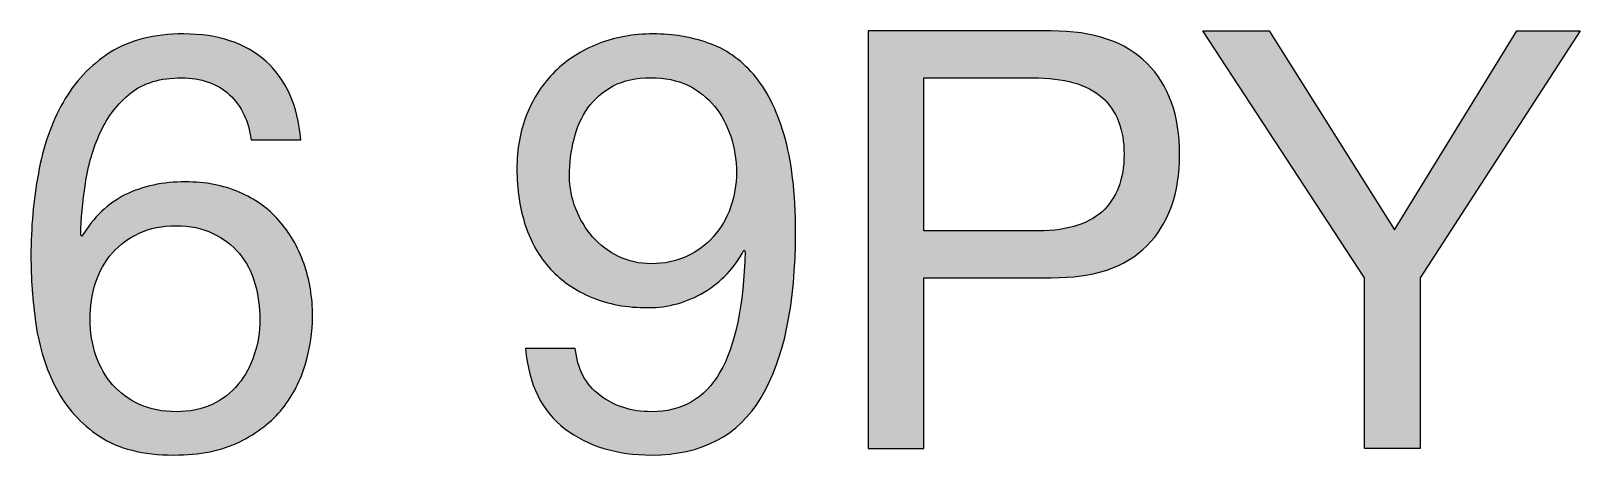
# Paper-space layout 'A0mask' of a CAD drawing. Extents: x 0 to 1153, y 0 to 810.
# Drawn here: x 1014.89 to 1025.8, y 59.16 to 62.15 of the extents above; entities that cross this region are included whole.
import ezdxf
from ezdxf.enums import TextEntityAlignment as Align

# ---------------------------------------------------------------- set-up
doc = ezdxf.new("R2010")
doc.units = 0
doc.layers.get('0').update_dxf_attribs({"linetype": 'CONTINUOUS'})
doc.layers.get('Defpoints').update_dxf_attribs({"linetype": 'CONTINUOUS'})
doc.layers.add('JPP_Mask', color=7, linetype='CONTINUOUS')
doc.styles.add('JPP', font='arial.ttf')

# ---------------------------------------------------------------- blocks, each defined once
blk = doc.blocks.new('A0mask')
at = {"true_color": 0x004a91}
h = blk.add_hatch(color=154, dxfattribs=at)
edge = h.paths.add_edge_path()
edge.add_spline(control_points=[(1021.867, 60.413), (1021.988, 60.413), (1022.075, 60.413), (1022.075, 60.413), (1022.372, 60.41), (1022.597, 60.485), (1022.749, 60.639), (1022.901, 60.793), (1022.978, 61.007), (1022.978, 61.282), (1022.978, 61.556), (1022.901, 61.77), (1022.749, 61.922)], knot_values=[1, 1, 1, 1, 1.312544, 1.312544, 1.312544, 2.312544, 2.312544, 2.312544, 3.312544, 3.312544, 3.312544, 4.312544, 4.312544, 4.312544, 4.312544], degree=3, periodic=0)
edge.add_spline(control_points=[(1022.749, 61.922), (1022.597, 62.075), (1022.372, 62.151), (1022.075, 62.151)], knot_values=[0, 0, 0, 0, 1, 1, 1, 1], degree=3, periodic=0)
edge.add_spline(control_points=[(1022.075, 62.151), (1022.075, 62.151), (1021.949, 62.151), (1021.776, 62.151)], knot_values=[8.687456, 8.687456, 8.687456, 8.687456, 9, 9, 9, 9], degree=3, periodic=0)
edge.add_spline(control_points=[(1021.776, 62.151), (1021.603, 62.151), (1021.383, 62.151), (1021.194, 62.151)], knot_values=[8.374962, 8.374962, 8.374962, 8.374962, 8.687456, 8.687456, 8.687456, 8.687456], degree=3, periodic=0)
edge.add_spline(control_points=[(1021.194, 62.151), (1021.099, 62.151), (1021.013, 62.151), (1020.944, 62.151)], knot_values=[8.218716, 8.218716, 8.218716, 8.218716, 8.374963, 8.374963, 8.374963, 8.374963], degree=3, periodic=0)
edge.add_spline(control_points=[(1020.944, 62.151), (1020.875, 62.151), (1020.824, 62.151), (1020.8, 62.151)], knot_values=[8.062469, 8.062469, 8.062469, 8.062469, 8.218716, 8.218716, 8.218716, 8.218716], degree=3, periodic=0)
edge.add_spline(control_points=[(1020.786, 62.151), (1020.786, 62.151), (1020.786, 62.151), (1020.786, 62.151), (1020.786, 62.151), (1020.786, 62.151), (1020.786, 62.151)], knot_values=[7.999756, 7.999756, 7.999756, 7.999756, 8.000581, 8.000581, 8.000581, 8.000824, 8.000824, 8.000824, 8.000824], degree=3, periodic=0)
edge.add_spline(control_points=[(1020.786, 62.149), (1020.786, 62.145), (1020.786, 62.137), (1020.786, 62.125)], knot_values=[7.945284, 7.945284, 7.945284, 7.945284, 7.984345, 7.984345, 7.984345, 7.984345], degree=3, periodic=0)
edge.add_spline(control_points=[(1020.786, 62.125), (1020.786, 62.114), (1020.786, 62.098), (1020.786, 62.078)], knot_values=[7.906222, 7.906222, 7.906222, 7.906222, 7.945284, 7.945284, 7.945284, 7.945284], degree=3, periodic=0)
edge.add_spline(control_points=[(1020.786, 62.078), (1020.786, 62.039), (1020.786, 61.985), (1020.786, 61.92)], knot_values=[7.828098, 7.828098, 7.828098, 7.828098, 7.906222, 7.906222, 7.906222, 7.906222], degree=3, periodic=0)
edge.add_spline(control_points=[(1020.786, 61.92), (1020.786, 61.855), (1020.786, 61.777), (1020.786, 61.691)], knot_values=[7.749975, 7.749975, 7.749975, 7.749975, 7.828098, 7.828098, 7.828098, 7.828098], degree=3, periodic=0)
edge.add_spline(control_points=[(1020.786, 61.691), (1020.786, 61.346), (1020.786, 60.858), (1020.786, 60.406)], knot_values=[7.437481, 7.437481, 7.437481, 7.437481, 7.749975, 7.749975, 7.749975, 7.749975], degree=3, periodic=0)
edge.add_spline(control_points=[(1020.786, 60.406), (1020.786, 59.953), (1020.786, 59.537), (1020.786, 59.336)], knot_values=[7.124987, 7.124987, 7.124987, 7.124987, 7.437481, 7.437481, 7.437481, 7.437481], degree=3, periodic=0)
edge.add_spline(control_points=[(1020.786, 59.336), (1020.786, 59.31), (1020.786, 59.289), (1020.786, 59.271)], knot_values=[7.085926, 7.085926, 7.085926, 7.085926, 7.124987, 7.124987, 7.124987, 7.124987], degree=3, periodic=0)
edge.add_spline(control_points=[(1020.786, 59.271), (1020.786, 59.253), (1020.786, 59.238), (1020.786, 59.228)], knot_values=[7.046864, 7.046864, 7.046864, 7.046864, 7.085926, 7.085926, 7.085926, 7.085926], degree=3, periodic=0)
edge.add_spline(control_points=[(1020.786, 59.209), (1020.786, 59.209), (1020.786, 59.209), (1020.786, 59.209), (1020.786, 59.209), (1020.786, 59.209), (1020.786, 59.209)], knot_values=[6.999258, 6.999258, 6.999258, 6.999258, 6.999583, 6.999583, 6.999583, 7.000326, 7.000326, 7.000326, 7.000326], degree=3, periodic=0)
edge.add_spline(control_points=[(1020.787, 59.209), (1020.789, 59.209), (1020.793, 59.209), (1020.799, 59.209)], knot_values=[6.890617, 6.890617, 6.890617, 6.890617, 6.968741, 6.968741, 6.968741, 6.968741], degree=3, periodic=0)
edge.add_spline(control_points=[(1020.799, 59.209), (1020.805, 59.209), (1020.813, 59.209), (1020.822, 59.209)], knot_values=[6.812494, 6.812494, 6.812494, 6.812494, 6.890617, 6.890617, 6.890617, 6.890617], degree=3, periodic=0)
edge.add_spline(control_points=[(1020.822, 59.209), (1020.841, 59.209), (1020.865, 59.209), (1020.893, 59.209)], knot_values=[6.656247, 6.656247, 6.656247, 6.656247, 6.812494, 6.812494, 6.812494, 6.812494], degree=3, periodic=0)
edge.add_spline(control_points=[(1020.893, 59.209), (1020.921, 59.209), (1020.951, 59.209), (1020.982, 59.209)], knot_values=[6.5, 6.5, 6.5, 6.5, 6.656247, 6.656247, 6.656247, 6.656247], degree=3, periodic=0)
edge.add_spline(control_points=[(1020.982, 59.209), (1021.012, 59.209), (1021.043, 59.209), (1021.071, 59.209)], knot_values=[6.343753, 6.343753, 6.343753, 6.343753, 6.5, 6.5, 6.5, 6.5], degree=3, periodic=0)
edge.add_spline(control_points=[(1021.071, 59.209), (1021.098, 59.209), (1021.123, 59.209), (1021.141, 59.209)], knot_values=[6.187506, 6.187506, 6.187506, 6.187506, 6.343753, 6.343753, 6.343753, 6.343753], degree=3, periodic=0)
edge.add_spline(control_points=[(1021.141, 59.209), (1021.151, 59.209), (1021.158, 59.209), (1021.164, 59.209)], knot_values=[6.109383, 6.109383, 6.109383, 6.109383, 6.187506, 6.187506, 6.187506, 6.187506], degree=3, periodic=0)
edge.add_spline(control_points=[(1021.164, 59.209), (1021.17, 59.209), (1021.175, 59.209), (1021.176, 59.209)], knot_values=[6.031259, 6.031259, 6.031259, 6.031259, 6.109383, 6.109383, 6.109383, 6.109383], degree=3, periodic=0)
edge.add_spline(control_points=[(1021.177, 59.209), (1021.177, 59.209), (1021.177, 59.209), (1021.177, 59.209), (1021.177, 59.209), (1021.177, 59.209), (1021.177, 59.209)], knot_values=[5.999522, 5.999522, 5.999522, 5.999522, 6.000874, 6.000874, 6.000874, 6.001353, 6.001353, 6.001353, 6.001353], degree=3, periodic=0)
edge.add_spline(control_points=[(1021.177, 59.217), (1021.177, 59.221), (1021.177, 59.227), (1021.177, 59.234)], knot_values=[5.914074, 5.914074, 5.914074, 5.914074, 5.953136, 5.953136, 5.953136, 5.953136], degree=3, periodic=0)
edge.add_spline(control_points=[(1021.177, 59.234), (1021.177, 59.242), (1021.177, 59.251), (1021.177, 59.261)], knot_values=[5.875012, 5.875012, 5.875012, 5.875012, 5.914074, 5.914074, 5.914074, 5.914074], degree=3, periodic=0)
edge.add_spline(control_points=[(1021.177, 59.261), (1021.177, 59.343), (1021.177, 59.514), (1021.177, 59.699)], knot_values=[5.562519, 5.562519, 5.562519, 5.562519, 5.875012, 5.875012, 5.875012, 5.875012], degree=3, periodic=0)
edge.add_spline(control_points=[(1021.177, 59.699), (1021.177, 59.884), (1021.177, 60.083), (1021.177, 60.224)], knot_values=[5.250025, 5.250025, 5.250025, 5.250025, 5.562519, 5.562519, 5.562519, 5.562519], degree=3, periodic=0)
edge.add_spline(control_points=[(1021.177, 60.224), (1021.177, 60.26), (1021.177, 60.291), (1021.177, 60.318)], knot_values=[5.171902, 5.171902, 5.171902, 5.171902, 5.250025, 5.250025, 5.250025, 5.250025], degree=3, periodic=0)
edge.add_spline(control_points=[(1021.177, 60.318), (1021.177, 60.345), (1021.177, 60.367), (1021.177, 60.383)], knot_values=[5.093778, 5.093778, 5.093778, 5.093778, 5.171902, 5.171902, 5.171902, 5.171902], degree=3, periodic=0)
edge.add_spline(control_points=[(1021.177, 60.383), (1021.177, 60.391), (1021.177, 60.397), (1021.177, 60.402)], knot_values=[5.054716, 5.054716, 5.054716, 5.054716, 5.093778, 5.093778, 5.093778, 5.093778], degree=3, periodic=0)
edge.add_spline(control_points=[(1021.177, 60.402), (1021.177, 60.407), (1021.177, 60.41), (1021.177, 60.412)], knot_values=[5.015655, 5.015655, 5.015655, 5.015655, 5.054716, 5.054716, 5.054716, 5.054716], degree=3, periodic=0)
edge.add_spline(control_points=[(1021.177, 60.412), (1021.177, 60.412), (1021.177, 60.412), (1021.177, 60.412)], knot_values=[5.010772, 5.010772, 5.010772, 5.010772, 5.015655, 5.015655, 5.015655, 5.015655], degree=3, periodic=0)
edge.add_spline(control_points=[(1021.177, 60.412), (1021.177, 60.412), (1021.177, 60.412), (1021.177, 60.412)], knot_values=[5.005889, 5.005889, 5.005889, 5.005889, 5.010772, 5.010772, 5.010772, 5.010772], degree=3, periodic=0)
edge.add_spline(control_points=[(1021.177, 60.412), (1021.177, 60.412), (1021.177, 60.412), (1021.177, 60.412)], knot_values=[5.003448, 5.003448, 5.003448, 5.003448, 5.005889, 5.005889, 5.005889, 5.005889], degree=3, periodic=0)
edge.add_spline(control_points=[(1021.177, 60.412), (1021.177, 60.412), (1021.177, 60.413), (1021.177, 60.413)], knot_values=[5.001007, 5.001007, 5.001007, 5.001007, 5.003448, 5.003448, 5.003448, 5.003448], degree=3, periodic=0)
edge.add_spline(control_points=[(1021.188, 60.413), (1021.204, 60.413), (1021.24, 60.413), (1021.288, 60.413)], knot_values=[4.781284, 4.781284, 4.781284, 4.781284, 4.937531, 4.937531, 4.937531, 4.937531], degree=3, periodic=0)
edge.add_spline(control_points=[(1021.288, 60.413), (1021.431, 60.413), (1021.686, 60.413), (1021.867, 60.413)], knot_values=[4.312544, 4.312544, 4.312544, 4.312544, 4.781284, 4.781284, 4.781284, 4.781284], degree=3, periodic=0)
edge = h.paths.add_edge_path(flags=16)
edge.add_spline(control_points=[(1021.701, 60.742), (1021.567, 60.742), (1021.405, 60.742), (1021.297, 60.742)], knot_values=[6.249985, 6.249985, 6.249985, 6.249985, 6.624977, 6.624977, 6.624977, 6.624977], degree=3, periodic=0)
edge.add_spline(control_points=[(1021.297, 60.742), (1021.27, 60.742), (1021.247, 60.742), (1021.228, 60.742)], knot_values=[6.156237, 6.156237, 6.156237, 6.156237, 6.249985, 6.249985, 6.249985, 6.249985], degree=3, periodic=0)
edge.add_spline(control_points=[(1021.228, 60.742), (1021.209, 60.742), (1021.194, 60.742), (1021.186, 60.742)], knot_values=[6.062489, 6.062489, 6.062489, 6.062489, 6.156237, 6.156237, 6.156237, 6.156237], degree=3, periodic=0)
edge.add_spline(control_points=[(1021.186, 60.742), (1021.184, 60.742), (1021.182, 60.742), (1021.181, 60.742)], knot_values=[6.039052, 6.039052, 6.039052, 6.039052, 6.062489, 6.062489, 6.062489, 6.062489], degree=3, periodic=0)
edge.add_spline(control_points=[(1021.181, 60.742), (1021.18, 60.742), (1021.179, 60.742), (1021.178, 60.742)], knot_values=[6.015615, 6.015615, 6.015615, 6.015615, 6.039052, 6.039052, 6.039052, 6.039052], degree=3, periodic=0)
edge.add_spline(control_points=[(1021.178, 60.742), (1021.178, 60.742), (1021.178, 60.742), (1021.178, 60.742)], knot_values=[6.009755, 6.009755, 6.009755, 6.009755, 6.015615, 6.015615, 6.015615, 6.015615], degree=3, periodic=0)
edge.add_spline(control_points=[(1021.178, 60.742), (1021.178, 60.742), (1021.178, 60.742), (1021.178, 60.742)], knot_values=[6.003896, 6.003896, 6.003896, 6.003896, 6.009755, 6.009755, 6.009755, 6.009755], degree=3, periodic=0)
edge.add_spline(control_points=[(1021.178, 60.742), (1021.178, 60.742), (1021.177, 60.742), (1021.177, 60.742)], knot_values=[6.002431, 6.002431, 6.002431, 6.002431, 6.003896, 6.003896, 6.003896, 6.003896], degree=3, periodic=0)
edge.add_spline(control_points=[(1021.177, 60.742), (1021.177, 60.742), (1021.177, 60.742), (1021.177, 60.742)], knot_values=[6.000967, 6.000967, 6.000967, 6.000967, 6.002431, 6.002431, 6.002431, 6.002431], degree=3, periodic=0)
edge.add_spline(control_points=[(1021.177, 60.742), (1021.177, 60.742), (1021.177, 60.742), (1021.177, 60.742)], knot_values=[6.0006, 6.0006, 6.0006, 6.0006, 6.000967, 6.000967, 6.000967, 6.000967], degree=3, periodic=0)
edge.add_spline(control_points=[(1021.177, 60.742), (1021.177, 60.742), (1021.177, 60.742), (1021.177, 60.742), (1021.177, 60.742), (1021.177, 60.742), (1021.177, 60.742)], knot_values=[5.999502, 5.999502, 5.999502, 5.999502, 6.000102, 6.000102, 6.000102, 6.0006, 6.0006, 6.0006, 6.0006], degree=3, periodic=0)
edge.add_spline(control_points=[(1021.177, 60.745), (1021.177, 60.748), (1021.177, 60.753), (1021.177, 60.761)], knot_values=[5.921867, 5.921867, 5.921867, 5.921867, 5.968741, 5.968741, 5.968741, 5.968741], degree=3, periodic=0)
edge.add_spline(control_points=[(1021.177, 60.761), (1021.177, 60.768), (1021.177, 60.777), (1021.177, 60.788)], knot_values=[5.874992, 5.874992, 5.874992, 5.874992, 5.921867, 5.921867, 5.921867, 5.921867], degree=3, periodic=0)
edge.add_spline(control_points=[(1021.177, 60.788), (1021.177, 60.833), (1021.177, 60.905), (1021.177, 60.992)], knot_values=[5.687496, 5.687496, 5.687496, 5.687496, 5.874992, 5.874992, 5.874992, 5.874992], degree=3, periodic=0)
edge.add_spline(control_points=[(1021.177, 60.992), (1021.177, 61.079), (1021.177, 61.181), (1021.177, 61.282)], knot_values=[5.5, 5.5, 5.5, 5.5, 5.687496, 5.687496, 5.687496, 5.687496], degree=3, periodic=0)
edge.add_spline(control_points=[(1021.177, 61.282), (1021.177, 61.383), (1021.177, 61.484), (1021.177, 61.571)], knot_values=[5.312504, 5.312504, 5.312504, 5.312504, 5.5, 5.5, 5.5, 5.5], degree=3, periodic=0)
edge.add_spline(control_points=[(1021.177, 61.571), (1021.177, 61.658), (1021.177, 61.731), (1021.177, 61.775)], knot_values=[5.125008, 5.125008, 5.125008, 5.125008, 5.312504, 5.312504, 5.312504, 5.312504], degree=3, periodic=0)
edge.add_spline(control_points=[(1021.177, 61.775), (1021.177, 61.786), (1021.177, 61.795), (1021.177, 61.803)], knot_values=[5.078133, 5.078133, 5.078133, 5.078133, 5.125007, 5.125007, 5.125007, 5.125007], degree=3, periodic=0)
edge.add_spline(control_points=[(1021.177, 61.803), (1021.177, 61.81), (1021.177, 61.815), (1021.177, 61.818)], knot_values=[5.031259, 5.031259, 5.031259, 5.031259, 5.078133, 5.078133, 5.078133, 5.078133], degree=3, periodic=0)
edge.add_spline(control_points=[(1021.177, 61.818), (1021.177, 61.819), (1021.177, 61.82), (1021.177, 61.82)], knot_values=[5.019541, 5.019541, 5.019541, 5.019541, 5.031259, 5.031259, 5.031259, 5.031259], degree=3, periodic=0)
edge.add_spline(control_points=[(1021.177, 61.82), (1021.177, 61.821), (1021.177, 61.821), (1021.177, 61.821)], knot_values=[5.007822, 5.007822, 5.007822, 5.007822, 5.019541, 5.019541, 5.019541, 5.019541], degree=3, periodic=0)
edge.add_spline(control_points=[(1021.177, 61.821), (1021.177, 61.821), (1021.177, 61.821), (1021.177, 61.821)], knot_values=[5.004893, 5.004893, 5.004893, 5.004893, 5.007822, 5.007822, 5.007822, 5.007822], degree=3, periodic=0)
edge.add_spline(control_points=[(1021.177, 61.821), (1021.177, 61.821), (1021.177, 61.821), (1021.177, 61.821)], knot_values=[5.001963, 5.001963, 5.001963, 5.001963, 5.004893, 5.004893, 5.004893, 5.004893], degree=3, periodic=0)
edge.add_spline(control_points=[(1021.177, 61.821), (1021.177, 61.821), (1021.177, 61.821), (1021.177, 61.821)], knot_values=[5.001231, 5.001231, 5.001231, 5.001231, 5.001963, 5.001963, 5.001963, 5.001963], degree=3, periodic=0)
edge.add_spline(control_points=[(1021.177, 61.821), (1021.177, 61.821), (1021.177, 61.821), (1021.177, 61.821), (1021.177, 61.821), (1021.177, 61.821), (1021.177, 61.821)], knot_values=[4.999766, 4.999766, 4.999766, 4.999766, 5.000996, 5.000996, 5.000996, 5.001231, 5.001231, 5.001231, 5.001231], degree=3, periodic=0)
edge.add_spline(control_points=[(1021.186, 61.821), (1021.194, 61.821), (1021.209, 61.821), (1021.228, 61.821)], knot_values=[4.843763, 4.843763, 4.843763, 4.843763, 4.937511, 4.937511, 4.937511, 4.937511], degree=3, periodic=0)
edge.add_spline(control_points=[(1021.228, 61.821), (1021.247, 61.821), (1021.27, 61.821), (1021.297, 61.821)], knot_values=[4.750015, 4.750015, 4.750015, 4.750015, 4.843763, 4.843763, 4.843763, 4.843763], degree=3, periodic=0)
edge.add_spline(control_points=[(1021.297, 61.821), (1021.405, 61.821), (1021.567, 61.821), (1021.701, 61.821)], knot_values=[4.375023, 4.375023, 4.375023, 4.375023, 4.750015, 4.750015, 4.750015, 4.750015], degree=3, periodic=0)
edge.add_spline(control_points=[(1021.701, 61.821), (1021.836, 61.821), (1021.944, 61.821), (1021.944, 61.821), (1022.166, 61.821), (1022.329, 61.775), (1022.432, 61.683)], knot_values=[3, 3, 3, 3, 3.375023, 3.375023, 3.375023, 4.375023, 4.375023, 4.375023, 4.375023], degree=3, periodic=0)
edge.add_spline(control_points=[(1022.432, 61.683), (1022.535, 61.591), (1022.587, 61.457), (1022.587, 61.282), (1022.587, 61.106), (1022.535, 60.971), (1022.432, 60.878)], knot_values=[1, 1, 1, 1, 2, 2, 2, 3, 3, 3, 3], degree=3, periodic=0)
edge.add_spline(control_points=[(1022.432, 60.878), (1022.329, 60.785), (1022.166, 60.739), (1021.944, 60.742)], knot_values=[0, 0, 0, 0, 1, 1, 1, 1], degree=3, periodic=0)
edge.add_spline(control_points=[(1021.944, 60.742), (1021.944, 60.742), (1021.836, 60.742), (1021.701, 60.742)], knot_values=[6.624977, 6.624977, 6.624977, 6.624977, 7, 7, 7, 7], degree=3, periodic=0)
blk.add_hatch(color=154, dxfattribs=at).paths.add_polyline_path([(1025.796, 62.151), (1025.351, 62.151), (1024.49, 60.75), (1023.608, 62.151), (1023.142, 62.151), (1024.28, 60.413), (1024.28, 59.209), (1024.671, 59.209), (1024.671, 60.413)])
h = blk.add_hatch(color=154, dxfattribs=at)
edge = h.paths.add_edge_path()
edge.add_spline(control_points=[(1016.876, 60.14), (1016.876, 60.275), (1016.855, 60.4), (1016.814, 60.515), (1016.773, 60.631), (1016.714, 60.731), (1016.639, 60.816)], knot_values=[10, 10, 10, 10, 11, 11, 11, 12, 12, 12, 12], degree=3, periodic=0)
edge.add_spline(control_points=[(1016.639, 60.816), (1016.563, 60.901), (1016.47, 60.968), (1016.359, 61.016)], knot_values=[9, 9, 9, 9, 10, 10, 10, 10], degree=3, periodic=0)
edge.add_spline(control_points=[(1016.359, 61.016), (1016.247, 61.064), (1016.122, 61.088), (1015.982, 61.088)], knot_values=[8, 8, 8, 8, 9, 9, 9, 9], degree=3, periodic=0)
edge.add_spline(control_points=[(1015.982, 61.088), (1015.822, 61.088), (1015.682, 61.058), (1015.559, 60.998)], knot_values=[7, 7, 7, 7, 8, 8, 8, 8], degree=3, periodic=0)
edge.add_spline(control_points=[(1015.559, 60.998), (1015.437, 60.937), (1015.335, 60.839), (1015.252, 60.705)], knot_values=[6, 6, 6, 6, 7, 7, 7, 7], degree=3, periodic=0)
edge.add_spline(control_points=[(1015.252, 60.705), (1015.252, 60.705), (1015.244, 60.713), (1015.244, 60.713)], knot_values=[5.00001, 5.00001, 5.00001, 5.00001, 6, 6, 6, 6], degree=3, periodic=0)
edge.add_spline(control_points=[(1015.244, 60.713), (1015.247, 60.826), (1015.258, 60.946), (1015.277, 61.076)], knot_values=[4, 4, 4, 4, 5, 5, 5, 5], degree=3, periodic=0)
edge.add_spline(control_points=[(1015.277, 61.076), (1015.296, 61.205), (1015.331, 61.325), (1015.382, 61.436), (1015.433, 61.548), (1015.504, 61.639), (1015.594, 61.712)], knot_values=[2, 2, 2, 2, 3, 3, 3, 4, 4, 4, 4], degree=3, periodic=0)
edge.add_spline(control_points=[(1015.594, 61.712), (1015.685, 61.785), (1015.804, 61.821), (1015.953, 61.821)], knot_values=[1, 1, 1, 1, 2, 2, 2, 2], degree=3, periodic=0)
edge.add_spline(control_points=[(1015.953, 61.821), (1016.093, 61.821), (1016.205, 61.781), (1016.291, 61.702)], knot_values=[0, 0, 0, 0, 1, 1, 1, 1], degree=3, periodic=0)
edge.add_spline(control_points=[(1016.291, 61.702), (1016.376, 61.622), (1016.427, 61.516), (1016.443, 61.385)], knot_values=[27, 27, 27, 27, 28, 28, 28, 28], degree=3, periodic=0)
edge.add_spline(control_points=[(1016.443, 61.385), (1016.443, 61.385), (1016.793, 61.385), (1016.793, 61.385), (1016.771, 61.626), (1016.689, 61.811), (1016.546, 61.939)], knot_values=[25, 25, 25, 25, 26, 26, 26, 27, 27, 27, 27], degree=3, periodic=0)
edge.add_spline(control_points=[(1016.546, 61.939), (1016.403, 62.066), (1016.211, 62.13), (1015.969, 62.13)], knot_values=[24, 24, 24, 24, 25, 25, 25, 25], degree=3, periodic=0)
edge.add_spline(control_points=[(1015.969, 62.13), (1015.76, 62.13), (1015.588, 62.086), (1015.45, 61.999), (1015.313, 61.911), (1015.203, 61.794), (1015.12, 61.648)], knot_values=[22, 22, 22, 22, 23, 23, 23, 24, 24, 24, 24], degree=3, periodic=0)
edge.add_spline(control_points=[(1015.12, 61.648), (1015.038, 61.503), (1014.98, 61.336), (1014.946, 61.148)], knot_values=[21, 21, 21, 21, 22, 22, 22, 22], degree=3, periodic=0)
edge.add_spline(control_points=[(1014.946, 61.148), (1014.911, 60.96), (1014.894, 60.765), (1014.894, 60.565)], knot_values=[20, 20, 20, 20, 21, 21, 21, 21], degree=3, periodic=0)
edge.add_spline(control_points=[(1014.894, 60.565), (1014.894, 60.411), (1014.905, 60.252), (1014.929, 60.087)], knot_values=[19, 19, 19, 19, 20, 20, 20, 20], degree=3, periodic=0)
edge.add_spline(control_points=[(1014.929, 60.087), (1014.952, 59.922), (1015, 59.771), (1015.071, 59.634)], knot_values=[18, 18, 18, 18, 19, 19, 19, 19], degree=3, periodic=0)
edge.add_spline(control_points=[(1015.071, 59.634), (1015.143, 59.496), (1015.244, 59.383), (1015.376, 59.296)], knot_values=[17, 17, 17, 17, 18, 18, 18, 18], degree=3, periodic=0)
edge.add_spline(control_points=[(1015.376, 59.296), (1015.508, 59.208), (1015.682, 59.164), (1015.9, 59.164)], knot_values=[16, 16, 16, 16, 17, 17, 17, 17], degree=3, periodic=0)
edge.add_spline(control_points=[(1015.9, 59.164), (1016.083, 59.164), (1016.238, 59.195), (1016.363, 59.257)], knot_values=[15, 15, 15, 15, 16, 16, 16, 16], degree=3, periodic=0)
edge.add_spline(control_points=[(1016.363, 59.257), (1016.488, 59.319), (1016.588, 59.397), (1016.664, 59.491), (1016.739, 59.586), (1016.793, 59.691), (1016.826, 59.807), (1016.86, 59.922), (1016.876, 60.033), (1016.876, 60.14)], knot_values=[12, 12, 12, 12, 13, 13, 13, 14, 14, 14, 15, 15, 15, 15], degree=3, periodic=0)
edge = h.paths.add_edge_path(flags=16)
edge.add_spline(control_points=[(1015.349, 60.377), (1015.376, 60.458), (1015.414, 60.528), (1015.467, 60.587)], knot_values=[1, 1, 1, 1, 2, 2, 2, 2], degree=3, periodic=0)
edge.add_spline(control_points=[(1015.467, 60.587), (1015.519, 60.646), (1015.582, 60.693), (1015.656, 60.727)], knot_values=[0, 0, 0, 0, 1, 1, 1, 1], degree=3, periodic=0)
edge.add_spline(control_points=[(1015.656, 60.727), (1015.731, 60.762), (1015.817, 60.779), (1015.916, 60.779), (1016.015, 60.779), (1016.101, 60.761), (1016.175, 60.725)], knot_values=[14, 14, 14, 14, 15, 15, 15, 16, 16, 16, 16], degree=3, periodic=0)
edge.add_spline(control_points=[(1016.175, 60.725), (1016.249, 60.69), (1016.311, 60.642), (1016.361, 60.583)], knot_values=[13, 13, 13, 13, 14, 14, 14, 14], degree=3, periodic=0)
edge.add_spline(control_points=[(1016.361, 60.583), (1016.41, 60.524), (1016.447, 60.454), (1016.47, 60.373), (1016.493, 60.292), (1016.505, 60.206), (1016.505, 60.116)], knot_values=[11, 11, 11, 11, 12, 12, 12, 13, 13, 13, 13], degree=3, periodic=0)
edge.add_spline(control_points=[(1016.505, 60.116), (1016.505, 60.031), (1016.492, 59.949), (1016.466, 59.871), (1016.44, 59.792), (1016.402, 59.723), (1016.353, 59.662)], knot_values=[9, 9, 9, 9, 10, 10, 10, 11, 11, 11, 11], degree=3, periodic=0)
edge.add_spline(control_points=[(1016.353, 59.662), (1016.303, 59.602), (1016.242, 59.555), (1016.169, 59.52)], knot_values=[8, 8, 8, 8, 9, 9, 9, 9], degree=3, periodic=0)
edge.add_spline(control_points=[(1016.169, 59.52), (1016.096, 59.486), (1016.012, 59.469), (1015.916, 59.469), (1015.82, 59.469), (1015.734, 59.486), (1015.658, 59.52)], knot_values=[6, 6, 6, 6, 7, 7, 7, 8, 8, 8, 8], degree=3, periodic=0)
edge.add_spline(control_points=[(1015.658, 59.52), (1015.583, 59.555), (1015.519, 59.601), (1015.469, 59.658), (1015.418, 59.716), (1015.379, 59.785), (1015.351, 59.864), (1015.324, 59.944), (1015.31, 60.029), (1015.31, 60.12)], knot_values=[3, 3, 3, 3, 4, 4, 4, 5, 5, 5, 6, 6, 6, 6], degree=3, periodic=0)
edge.add_spline(control_points=[(1015.31, 60.12), (1015.31, 60.21), (1015.323, 60.296), (1015.349, 60.377)], knot_values=[2, 2, 2, 2, 3, 3, 3, 3], degree=3, periodic=0)
h = blk.add_hatch(color=154, dxfattribs=at)
edge = h.paths.add_edge_path()
edge.add_spline(control_points=[(1020.275, 60.733), (1020.275, 61.011), (1020.248, 61.24), (1020.194, 61.42), (1020.141, 61.6), (1020.069, 61.742), (1019.978, 61.846)], knot_values=[16, 16, 16, 16, 17, 17, 17, 18, 18, 18, 18], degree=3, periodic=0)
edge.add_spline(control_points=[(1019.978, 61.846), (1019.888, 61.95), (1019.782, 62.024), (1019.661, 62.066), (1019.54, 62.109), (1019.411, 62.13), (1019.274, 62.13)], knot_values=[14, 14, 14, 14, 15, 15, 15, 16, 16, 16, 16], degree=3, periodic=0)
edge.add_spline(control_points=[(1019.274, 62.13), (1019.134, 62.13), (1019.004, 62.107), (1018.886, 62.06)], knot_values=[13, 13, 13, 13, 14, 14, 14, 14], degree=3, periodic=0)
edge.add_spline(control_points=[(1018.886, 62.06), (1018.768, 62.014), (1018.666, 61.948), (1018.582, 61.865)], knot_values=[12, 12, 12, 12, 13, 13, 13, 13], degree=3, periodic=0)
edge.add_spline(control_points=[(1018.582, 61.865), (1018.496, 61.781), (1018.431, 61.681), (1018.384, 61.564)], knot_values=[11, 11, 11, 11, 12, 12, 12, 12], degree=3, periodic=0)
edge.add_spline(control_points=[(1018.384, 61.564), (1018.337, 61.447), (1018.314, 61.319), (1018.314, 61.179)], knot_values=[10, 10, 10, 10, 11, 11, 11, 11], degree=3, periodic=0)
edge.add_spline(control_points=[(1018.314, 61.179), (1018.314, 61.036), (1018.334, 60.904), (1018.373, 60.783), (1018.413, 60.662), (1018.472, 60.559), (1018.55, 60.474)], knot_values=[8, 8, 8, 8, 9, 9, 9, 10, 10, 10, 10], degree=3, periodic=0)
edge.add_spline(control_points=[(1018.55, 60.474), (1018.629, 60.389), (1018.725, 60.322), (1018.841, 60.274)], knot_values=[7, 7, 7, 7, 8, 8, 8, 8], degree=3, periodic=0)
edge.add_spline(control_points=[(1018.841, 60.274), (1018.956, 60.226), (1019.088, 60.202), (1019.237, 60.202)], knot_values=[6, 6, 6, 6, 7, 7, 7, 7], degree=3, periodic=0)
edge.add_spline(control_points=[(1019.237, 60.202), (1019.379, 60.202), (1019.511, 60.239), (1019.632, 60.311)], knot_values=[5, 5, 5, 5, 6, 6, 6, 6], degree=3, periodic=0)
edge.add_spline(control_points=[(1019.632, 60.311), (1019.753, 60.384), (1019.846, 60.483), (1019.912, 60.606)], knot_values=[4, 4, 4, 4, 5, 5, 5, 5], degree=3, periodic=0)
edge.add_spline(control_points=[(1019.912, 60.606), (1019.912, 60.606), (1019.92, 60.598), (1019.92, 60.598)], knot_values=[3.00001, 3.00001, 3.00001, 3.00001, 4, 4, 4, 4], degree=3, periodic=0)
edge.add_spline(control_points=[(1019.92, 60.598), (1019.909, 60.216), (1019.851, 59.933), (1019.743, 59.747)], knot_values=[2, 2, 2, 2, 3, 3, 3, 3], degree=3, periodic=0)
edge.add_spline(control_points=[(1019.743, 59.747), (1019.636, 59.561), (1019.475, 59.469), (1019.261, 59.469)], knot_values=[1, 1, 1, 1, 2, 2, 2, 2], degree=3, periodic=0)
edge.add_spline(control_points=[(1019.261, 59.469), (1019.121, 59.469), (1019.001, 59.507), (1018.899, 59.584)], knot_values=[0, 0, 0, 0, 1, 1, 1, 1], degree=3, periodic=0)
edge.add_spline(control_points=[(1018.899, 59.584), (1018.797, 59.661), (1018.739, 59.771), (1018.725, 59.914)], knot_values=[23, 23, 23, 23, 24, 24, 24, 24], degree=3, periodic=0)
edge.add_spline(control_points=[(1018.725, 59.914), (1018.725, 59.914), (1018.375, 59.914), (1018.375, 59.914), (1018.397, 59.661), (1018.489, 59.473), (1018.652, 59.349)], knot_values=[21, 21, 21, 21, 22, 22, 22, 23, 23, 23, 23], degree=3, periodic=0)
edge.add_spline(control_points=[(1018.652, 59.349), (1018.814, 59.226), (1019.017, 59.164), (1019.261, 59.164)], knot_values=[20, 20, 20, 20, 21, 21, 21, 21], degree=3, periodic=0)
edge.add_spline(control_points=[(1019.261, 59.164), (1019.615, 59.164), (1019.873, 59.299), (1020.034, 59.57)], knot_values=[19, 19, 19, 19, 20, 20, 20, 20], degree=3, periodic=0)
edge.add_spline(control_points=[(1020.034, 59.57), (1020.194, 59.84), (1020.275, 60.228), (1020.275, 60.733)], knot_values=[18, 18, 18, 18, 19, 19, 19, 19], degree=3, periodic=0)
edge = h.paths.add_edge_path(flags=16)
edge.add_spline(control_points=[(1019.818, 60.909), (1019.79, 60.83), (1019.75, 60.762), (1019.698, 60.703)], knot_values=[13, 13, 13, 13, 14, 14, 14, 14], degree=3, periodic=0)
edge.add_spline(control_points=[(1019.698, 60.703), (1019.646, 60.644), (1019.583, 60.597), (1019.508, 60.563)], knot_values=[12, 12, 12, 12, 13, 13, 13, 13], degree=3, periodic=0)
edge.add_spline(control_points=[(1019.508, 60.563), (1019.434, 60.528), (1019.352, 60.511), (1019.261, 60.511)], knot_values=[11, 11, 11, 11, 12, 12, 12, 12], degree=3, periodic=0)
edge.add_spline(control_points=[(1019.261, 60.511), (1019.176, 60.511), (1019.098, 60.528), (1019.028, 60.563)], knot_values=[10, 10, 10, 10, 11, 11, 11, 11], degree=3, periodic=0)
edge.add_spline(control_points=[(1019.028, 60.563), (1018.958, 60.597), (1018.898, 60.643), (1018.847, 60.701), (1018.796, 60.759), (1018.757, 60.824), (1018.728, 60.899)], knot_values=[8, 8, 8, 8, 9, 9, 9, 10, 10, 10, 10], degree=3, periodic=0)
edge.add_spline(control_points=[(1018.728, 60.899), (1018.699, 60.973), (1018.684, 61.05), (1018.684, 61.129)], knot_values=[7, 7, 7, 7, 8, 8, 8, 8], degree=3, periodic=0)
edge.add_spline(control_points=[(1018.684, 61.129), (1018.684, 61.22), (1018.695, 61.306), (1018.716, 61.389)], knot_values=[6, 6, 6, 6, 7, 7, 7, 7], degree=3, periodic=0)
edge.add_spline(control_points=[(1018.716, 61.389), (1018.736, 61.471), (1018.769, 61.545), (1018.814, 61.609)], knot_values=[5, 5, 5, 5, 6, 6, 6, 6], degree=3, periodic=0)
edge.add_spline(control_points=[(1018.814, 61.609), (1018.859, 61.674), (1018.919, 61.725), (1018.992, 61.764)], knot_values=[4, 4, 4, 4, 5, 5, 5, 5], degree=3, periodic=0)
edge.add_spline(control_points=[(1018.992, 61.764), (1019.064, 61.802), (1019.153, 61.821), (1019.257, 61.821)], knot_values=[3, 3, 3, 3, 4, 4, 4, 4], degree=3, periodic=0)
edge.add_spline(control_points=[(1019.257, 61.821), (1019.356, 61.821), (1019.443, 61.804), (1019.517, 61.768)], knot_values=[2, 2, 2, 2, 3, 3, 3, 3], degree=3, periodic=0)
edge.add_spline(control_points=[(1019.517, 61.768), (1019.591, 61.732), (1019.653, 61.683), (1019.704, 61.621)], knot_values=[1, 1, 1, 1, 2, 2, 2, 2], degree=3, periodic=0)
edge.add_spline(control_points=[(1019.704, 61.621), (1019.755, 61.56), (1019.793, 61.489), (1019.819, 61.409)], knot_values=[0, 0, 0, 0, 1, 1, 1, 1], degree=3, periodic=0)
edge.add_spline(control_points=[(1019.819, 61.409), (1019.845, 61.33), (1019.859, 61.245), (1019.859, 61.154)], knot_values=[15, 15, 15, 15, 16, 16, 16, 16], degree=3, periodic=0)
edge.add_spline(control_points=[(1019.859, 61.154), (1019.859, 61.069), (1019.845, 60.987), (1019.818, 60.909)], knot_values=[14, 14, 14, 14, 15, 15, 15, 15], degree=3, periodic=0)
at = {"layer": 'Defpoints', "color": 154, "true_color": 0x004a91}
blk.add_lwpolyline([(1024.671, 59.209), (1024.28, 59.209), (1024.28, 60.413), (1023.142, 62.151), (1023.608, 62.151), (1024.49, 60.75), (1025.351, 62.151), (1025.796, 62.151), (1024.671, 60.413), (1024.671, 59.209)], dxfattribs=at)
for points, knots in [([(1022.075, 62.151), (1022.372, 62.151), (1022.597, 62.075), (1022.749, 61.922), (1022.901, 61.77), (1022.978, 61.556), (1022.978, 61.282), (1022.978, 61.007), (1022.901, 60.793), (1022.749, 60.639), (1022.597, 60.485), (1022.372, 60.41), (1022.075, 60.413), (1022.075, 60.413), (1021.177, 60.413), (1021.177, 60.413), (1021.177, 60.413), (1021.177, 59.209), (1021.177, 59.209), (1021.177, 59.209), (1020.786, 59.209), (1020.786, 59.209), (1020.786, 59.209), (1020.786, 62.151), (1020.786, 62.151), (1020.786, 62.151), (1022.075, 62.151), (1022.075, 62.151)], [0, 0, 0, 0, 1, 1, 1, 2, 2, 2, 3, 3, 3, 4, 4, 4, 5, 5, 5, 6, 6, 6, 7, 7, 7, 8, 8, 8, 9, 9, 9, 9]), ([(1016.291, 61.702), (1016.205, 61.781), (1016.093, 61.821), (1015.953, 61.821), (1015.804, 61.821), (1015.685, 61.785), (1015.594, 61.712), (1015.504, 61.639), (1015.433, 61.548), (1015.382, 61.436), (1015.331, 61.325), (1015.296, 61.205), (1015.277, 61.076), (1015.258, 60.946), (1015.247, 60.826), (1015.244, 60.713), (1015.244, 60.713), (1015.252, 60.705), (1015.252, 60.705), (1015.335, 60.839), (1015.437, 60.937), (1015.559, 60.998), (1015.682, 61.058), (1015.822, 61.088), (1015.982, 61.088), (1016.122, 61.088), (1016.247, 61.064), (1016.359, 61.016), (1016.47, 60.968), (1016.563, 60.901), (1016.639, 60.816), (1016.714, 60.731), (1016.773, 60.631), (1016.814, 60.515), (1016.855, 60.4), (1016.876, 60.275), (1016.876, 60.14), (1016.876, 60.033), (1016.86, 59.922), (1016.826, 59.807), (1016.793, 59.691), (1016.739, 59.586), (1016.664, 59.491), (1016.588, 59.397), (1016.488, 59.319), (1016.363, 59.257), (1016.238, 59.195), (1016.083, 59.164), (1015.9, 59.164), (1015.682, 59.164), (1015.508, 59.208), (1015.376, 59.296), (1015.244, 59.383), (1015.143, 59.496), (1015.071, 59.634), (1015, 59.771), (1014.952, 59.922), (1014.929, 60.087), (1014.905, 60.252), (1014.894, 60.411), (1014.894, 60.565), (1014.894, 60.765), (1014.911, 60.96), (1014.946, 61.148), (1014.98, 61.336), (1015.038, 61.503), (1015.12, 61.648), (1015.203, 61.794), (1015.313, 61.911), (1015.45, 61.999), (1015.588, 62.086), (1015.76, 62.13), (1015.969, 62.13), (1016.211, 62.13), (1016.403, 62.066), (1016.546, 61.939), (1016.689, 61.811), (1016.771, 61.626), (1016.793, 61.385), (1016.793, 61.385), (1016.443, 61.385), (1016.443, 61.385), (1016.427, 61.516), (1016.376, 61.622), (1016.291, 61.702)], [0, 0, 0, 0, 1, 1, 1, 2, 2, 2, 3, 3, 3, 4, 4, 4, 5, 5, 5, 6, 6, 6, 7, 7, 7, 8, 8, 8, 9, 9, 9, 10, 10, 10, 11, 11, 11, 12, 12, 12, 13, 13, 13, 14, 14, 14, 15, 15, 15, 16, 16, 16, 17, 17, 17, 18, 18, 18, 19, 19, 19, 20, 20, 20, 21, 21, 21, 22, 22, 22, 23, 23, 23, 24, 24, 24, 25, 25, 25, 26, 26, 26, 27, 27, 27, 28, 28, 28, 28]), ([(1018.899, 59.584), (1019.001, 59.507), (1019.121, 59.469), (1019.261, 59.469), (1019.475, 59.469), (1019.636, 59.561), (1019.743, 59.747), (1019.851, 59.933), (1019.909, 60.216), (1019.92, 60.598), (1019.92, 60.598), (1019.912, 60.606), (1019.912, 60.606), (1019.846, 60.483), (1019.753, 60.384), (1019.632, 60.311), (1019.511, 60.239), (1019.379, 60.202), (1019.237, 60.202), (1019.088, 60.202), (1018.956, 60.226), (1018.841, 60.274), (1018.725, 60.322), (1018.629, 60.389), (1018.55, 60.474), (1018.472, 60.559), (1018.413, 60.662), (1018.373, 60.783), (1018.334, 60.904), (1018.314, 61.036), (1018.314, 61.179), (1018.314, 61.319), (1018.337, 61.447), (1018.384, 61.564), (1018.431, 61.681), (1018.496, 61.781), (1018.582, 61.865), (1018.666, 61.948), (1018.768, 62.014), (1018.886, 62.06), (1019.004, 62.107), (1019.134, 62.13), (1019.274, 62.13), (1019.411, 62.13), (1019.54, 62.109), (1019.661, 62.066), (1019.782, 62.024), (1019.888, 61.95), (1019.978, 61.846), (1020.069, 61.742), (1020.141, 61.6), (1020.194, 61.42), (1020.248, 61.24), (1020.275, 61.011), (1020.275, 60.733), (1020.275, 60.228), (1020.194, 59.84), (1020.034, 59.57), (1019.873, 59.299), (1019.615, 59.164), (1019.261, 59.164), (1019.017, 59.164), (1018.814, 59.226), (1018.652, 59.349), (1018.489, 59.473), (1018.397, 59.661), (1018.375, 59.914), (1018.375, 59.914), (1018.725, 59.914), (1018.725, 59.914), (1018.739, 59.771), (1018.797, 59.661), (1018.899, 59.584)], [0, 0, 0, 0, 1, 1, 1, 2, 2, 2, 3, 3, 3, 4, 4, 4, 5, 5, 5, 6, 6, 6, 7, 7, 7, 8, 8, 8, 9, 9, 9, 10, 10, 10, 11, 11, 11, 12, 12, 12, 13, 13, 13, 14, 14, 14, 15, 15, 15, 16, 16, 16, 17, 17, 17, 18, 18, 18, 19, 19, 19, 20, 20, 20, 21, 21, 21, 22, 22, 22, 23, 23, 23, 24, 24, 24, 24]), ([(1019.819, 61.409), (1019.793, 61.489), (1019.755, 61.56), (1019.704, 61.621), (1019.653, 61.683), (1019.591, 61.732), (1019.517, 61.768), (1019.443, 61.804), (1019.356, 61.821), (1019.257, 61.821), (1019.153, 61.821), (1019.064, 61.802), (1018.992, 61.764), (1018.919, 61.725), (1018.859, 61.674), (1018.814, 61.609), (1018.769, 61.545), (1018.736, 61.471), (1018.716, 61.389), (1018.695, 61.306), (1018.684, 61.22), (1018.684, 61.129), (1018.684, 61.05), (1018.699, 60.973), (1018.728, 60.899), (1018.757, 60.824), (1018.796, 60.759), (1018.847, 60.701), (1018.898, 60.643), (1018.958, 60.597), (1019.028, 60.563), (1019.098, 60.528), (1019.176, 60.511), (1019.261, 60.511), (1019.352, 60.511), (1019.434, 60.528), (1019.508, 60.563), (1019.583, 60.597), (1019.646, 60.644), (1019.698, 60.703), (1019.75, 60.762), (1019.79, 60.83), (1019.818, 60.909), (1019.845, 60.987), (1019.859, 61.069), (1019.859, 61.154), (1019.859, 61.245), (1019.845, 61.33), (1019.819, 61.409)], [0, 0, 0, 0, 1, 1, 1, 2, 2, 2, 3, 3, 3, 4, 4, 4, 5, 5, 5, 6, 6, 6, 7, 7, 7, 8, 8, 8, 9, 9, 9, 10, 10, 10, 11, 11, 11, 12, 12, 12, 13, 13, 13, 14, 14, 14, 15, 15, 15, 16, 16, 16, 16]), ([(1021.944, 60.742), (1022.166, 60.739), (1022.329, 60.785), (1022.432, 60.878), (1022.535, 60.971), (1022.587, 61.106), (1022.587, 61.282), (1022.587, 61.457), (1022.535, 61.591), (1022.432, 61.683), (1022.329, 61.775), (1022.166, 61.821), (1021.944, 61.821), (1021.944, 61.821), (1021.177, 61.821), (1021.177, 61.821), (1021.177, 61.821), (1021.177, 60.742), (1021.177, 60.742), (1021.177, 60.742), (1021.944, 60.742), (1021.944, 60.742)], [0, 0, 0, 0, 1, 1, 1, 2, 2, 2, 3, 3, 3, 4, 4, 4, 5, 5, 5, 6, 6, 6, 7, 7, 7, 7]), ([(1015.656, 60.727), (1015.582, 60.693), (1015.519, 60.646), (1015.467, 60.587), (1015.414, 60.528), (1015.376, 60.458), (1015.349, 60.377), (1015.323, 60.296), (1015.31, 60.21), (1015.31, 60.12), (1015.31, 60.029), (1015.324, 59.944), (1015.351, 59.864), (1015.379, 59.785), (1015.418, 59.716), (1015.469, 59.658), (1015.519, 59.601), (1015.583, 59.555), (1015.658, 59.52), (1015.734, 59.486), (1015.82, 59.469), (1015.916, 59.469), (1016.012, 59.469), (1016.096, 59.486), (1016.169, 59.52), (1016.242, 59.555), (1016.303, 59.602), (1016.353, 59.662), (1016.402, 59.723), (1016.44, 59.792), (1016.466, 59.871), (1016.492, 59.949), (1016.505, 60.031), (1016.505, 60.116), (1016.505, 60.206), (1016.493, 60.292), (1016.47, 60.373), (1016.447, 60.454), (1016.41, 60.524), (1016.361, 60.583), (1016.311, 60.642), (1016.249, 60.69), (1016.175, 60.725), (1016.101, 60.761), (1016.015, 60.779), (1015.916, 60.779), (1015.817, 60.779), (1015.731, 60.762), (1015.656, 60.727)], [0, 0, 0, 0, 1, 1, 1, 2, 2, 2, 3, 3, 3, 4, 4, 4, 5, 5, 5, 6, 6, 6, 7, 7, 7, 8, 8, 8, 9, 9, 9, 10, 10, 10, 11, 11, 11, 12, 12, 12, 13, 13, 13, 14, 14, 14, 15, 15, 15, 16, 16, 16, 16])]:
    blk.add_open_spline(points, degree=3, knots=knots, dxfattribs=at)
at = {"color": 7, "style": 'JPP'}
for tag, p in [('Client', (1086, 115)), ('Project1', (1086, 90)), ('Project2', (1086, 82.5)), ('Project3', (1086, 75)), ('Title1', (1086, 57.5)), ('Title2', (1086, 50)), ('Title3', (1086, 42.5)), ('Status', (978, 7.5))]:
    blk.add_attdef(tag, text='', height=3.5, dxfattribs=at).set_placement(p, align=Align.MIDDLE_LEFT)
at = {"color": 2, "style": 'JPP'}
for tag, p in [('Scale', (1005.5, 25)), ('Checked', (1095.5, 25)), ('Drawn', (1050.5, 25)), ('Date', (1140.5, 25))]:
    blk.add_attdef(tag, text='', height=2, dxfattribs=at).set_placement(p, align=Align.MIDDLE_CENTER)
at = {"color": 6, "style": 'JPP'}
for tag, p in [('Ref', (1068, 7.5)), ('DrgNo.', (1110, 7.5))]:
    blk.add_attdef(tag, text='', height=4, dxfattribs=at).set_placement(p, align=Align.MIDDLE_LEFT)
blk.add_attdef('Rev', text='', height=4, dxfattribs=at).set_placement((1144.275, 7.5), align=Align.MIDDLE_CENTER)

psp = doc.layouts.new('A0mask')

# ---------------------------------------------------------------- block references
at = {"layer": 'JPP_Mask'}
psp.add_blockref('A0mask', (0, 0), dxfattribs=at)

doc.saveas('drawing.dxf')
